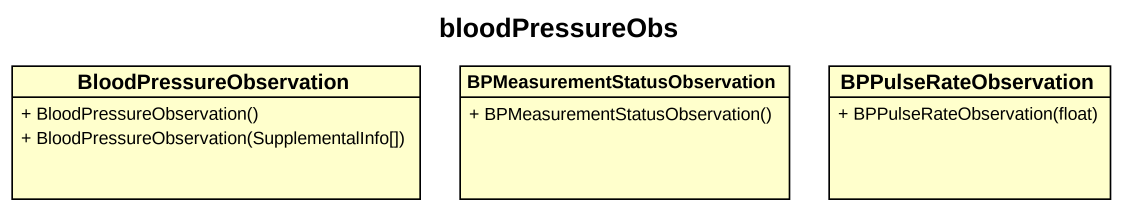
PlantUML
@startuml
title bloodPressureObs
hide circle
hide empty members
skinparam classAttributeIconSize 0
class BloodPressureObservation {
  + BloodPressureObservation()
  + BloodPressureObservation(SupplementalInfo[])
}
class "BPMeasurementStatusObservation" as BPMeasurementStatusObservati {
  + BPMeasurementStatusObservation()
}
class BPPulseRateObservation {
  + BPPulseRateObservation(float)
}
@enduml
